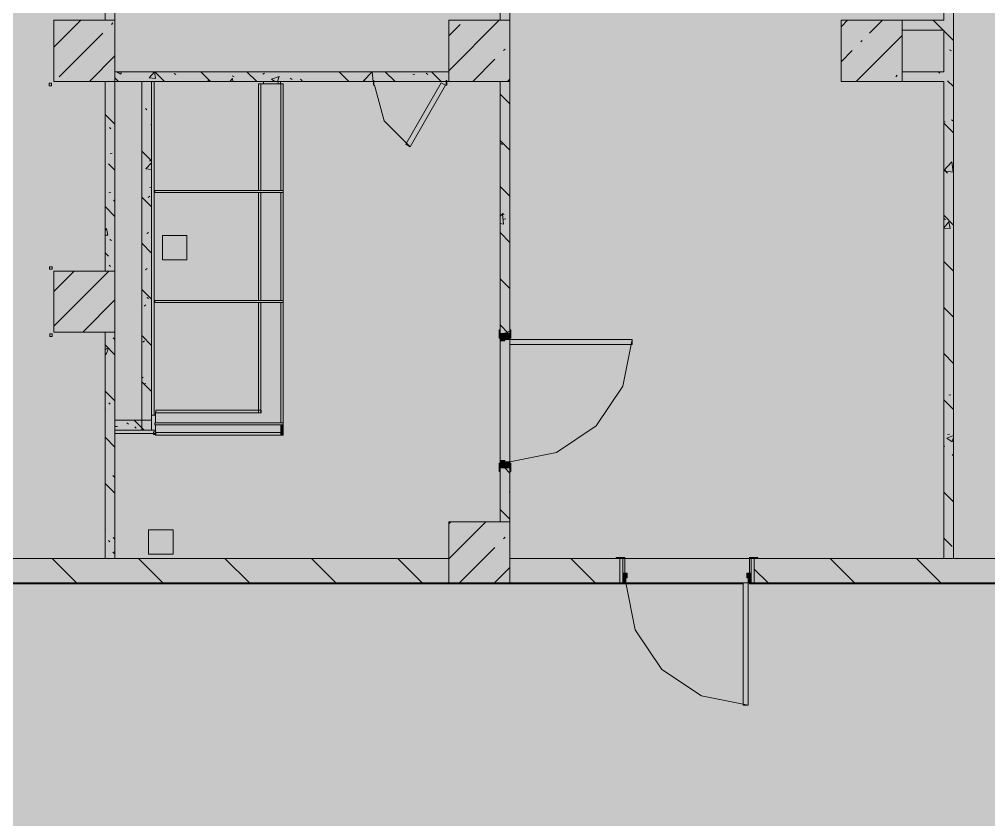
# Model space of a CAD drawing. Header units: millimetres. Extents: x -3817 to 677485, y -22715 to 103890.
# Drawn here: x 13832.6 to 13895, y -19472.7 to -19421.1 of the extents above; entities that cross this region are included whole.
import ezdxf

# ---------------------------------------------------------------- set-up
doc = ezdxf.new("R2010")
doc.units = ezdxf.units.MM
doc.layers.add('PDF _Геометрия', color=7, linetype='Continuous', true_color=0x1d1d1d)
doc.layers.add('PDF _Сплошная заливка', color=7, linetype='Continuous', true_color=0xffffff)

msp = doc.modelspace()

# ---------------------------------------------------------------- hatches: boundary and pattern name
at = {"layer": 'PDF _Сплошная заливка', "true_color": 0xd9d9d9, "transparency": 33554559}
for points in [[(13871.022, -19606.078), (13878.479, -19606.078), (13878.479, -19577.89), (13949.343, -19577.89), (13949.343, -19388.526), (13611.166, -19388.526), (13611.166, -19416.651), (13586.364, -19416.651), (13586.364, -19606.078), (13856.416, -19606.078)], [(13892.101, -19455.847), (13892.731, -19455.847), (13892.731, -19392.069), (13892.101, -19392.069), (13892.101, -19443.492)], [(13856.416, -19425.139), (13860.212, -19425.139), (13860.212, -19424.509), (13838.717, -19424.509), (13838.717, -19425.139), (13841.809, -19425.139)], [(13838.087, -19455.847), (13838.717, -19455.847), (13838.717, -19441.28), (13838.087, -19441.28), (13838.087, -19443.492)]]:
    msp.add_hatch(color=254, dxfattribs=at).paths.add_polyline_path(points)
h = msp.add_hatch(color=254, dxfattribs=at)
h.paths.add_polyline_path([(13838.717, -19437.343), (13838.686, -19425.139), (13838.087, -19425.139), (13838.087, -19437.343)], flags=0)
h.paths.add_polyline_path([(13838.717, -19421.202), (13838.717, -19394.294), (13838.087, -19394.294), (13838.087, -19421.202), (13838.667, -19421.202)], flags=0)
h = msp.add_hatch(color=254, dxfattribs=at)
h.paths.add_polyline_path([(13863.894, -19453.485), (13864.149, -19453.485), (13864.149, -19450.02), (13863.519, -19450.02), (13863.519, -19453.485)], flags=0)
h.paths.add_polyline_path([(13863.519, -19441.359), (13864.149, -19441.359), (13864.149, -19425.139), (13863.519, -19425.139), (13863.519, -19441.123)], flags=0)
h.paths.add_polyline_path([(13863.519, -19421.202), (13864.149, -19421.202), (13864.149, -19405.455), (13863.519, -19405.455), (13863.519, -19419.824)], flags=0)
h.paths.add_polyline_path([(13864.149, -19396.794), (13864.149, -19394.53), (13863.519, -19394.53), (13863.519, -19396.794), (13863.719, -19396.794)], flags=0)
at = {"layer": 'PDF _Сплошная заливка', "true_color": 0xd97373, "transparency": 33554559}
h = msp.add_hatch(color=23, dxfattribs=at)
h.paths.add_polyline_path([(13848.118, -19446.477), (13848.118, -19439.377), (13847.961, -19439.377), (13847.961, -19446.477)], flags=0)
h.paths.add_polyline_path([(13848.118, -19439.251), (13848.118, -19432.291), (13847.961, -19432.291), (13847.961, -19439.251)], flags=0)
h.paths.add_polyline_path([(13847.961, -19432.165), (13848.118, -19432.165), (13848.118, -19425.297), (13847.961, -19425.297), (13847.961, -19425.883)], flags=0)
at = {"layer": 'PDF _Сплошная заливка', "true_color": 0xcdcdcd, "transparency": 33554559}
msp.add_hatch(color=254, dxfattribs=at).paths.add_polyline_path([(13871.022, -19442.067), (13872.023, -19442.067), (13872.023, -19441.753), (13864.149, -19441.753), (13864.149, -19442.067)])
at = {"layer": 'PDF _Сплошная заливка', "true_color": 0xd9d9d9, "transparency": 33554559}
h = msp.add_hatch(color=254, dxfattribs=at)
h.paths.add_polyline_path([(13899.896, -19457.421), (13899.896, -19455.847), (13879.896, -19455.847), (13879.896, -19457.421), (13885.629, -19457.421)], flags=0)
h.paths.add_polyline_path([(13912.494, -19457.421), (13944.146, -19457.421), (13944.146, -19455.847), (13912.494, -19455.847)], flags=0)
h.paths.add_polyline_path([(13864.149, -19457.421), (13871.235, -19457.421), (13871.235, -19455.847), (13864.149, -19455.847), (13864.149, -19457.078)], flags=0)
h.paths.add_polyline_path([(13860.212, -19457.421), (13860.212, -19455.847), (13806.828, -19455.847), (13806.828, -19457.421), (13856.416, -19457.421)], flags=0)

# ---------------------------------------------------------------- linework, layer by layer
at = {"layer": 'PDF _Геометрия', "color": 8, "lineweight": 9, "true_color": 0x737373}
for points in [[(13899.896, -19455.847), (13892.731, -19455.847), (13892.731, -19392.069), (13894.148, -19392.069), (13894.148, -19390.495), (13889.424, -19390.495), (13894.148, -19390.495), (13894.148, -19388.526), (13894.148, -19390.495), (13913.832, -19390.495), (13913.832, -19392.069), (13894.148, -19392.069), (13894.148, -19390.495)], [(13863.519, -19405.691), (13863.519, -19419.194), (13843.646, -19419.194), (13838.922, -19419.194), (13838.717, -19419.194), (13838.717, -19394.294), (13838.087, -19394.294), (13838.087, -19421.202)], [(13892.101, -19394.432), (13892.101, -19421.202), (13889.424, -19421.202), (13889.424, -19421.832), (13892.101, -19421.832), (13892.101, -19424.509), (13889.424, -19424.509), (13889.424, -19425.139), (13892.101, -19425.139), (13892.101, -19455.847), (13892.731, -19455.847)], [(13864.149, -19441.123), (13864.149, -19405.691)], [(13860.212, -19424.509), (13838.717, -19424.509), (13838.717, -19419.824), (13838.922, -19419.824), (13843.646, -19419.824), (13863.519, -19419.824), (13863.519, -19421.202)], [(13834.78, -19422.938), (13836.516, -19421.202)], [(13838.495, -19421.468), (13838.588, -19421.375)], [(13860.212, -19424.446), (13863.455, -19421.202)], [(13885.487, -19421.621), (13885.905, -19421.202)], [(13887.323, -19422.029), (13888.15, -19421.202)], [(13835.128, -19424.835), (13837.934, -19422.029)], [(13860.212, -19422.201), (13860.945, -19421.468)], [(13886.458, -19425.139), (13889.424, -19422.174)], [(13886.762, -19422.59), (13886.855, -19422.497)], [(13863.751, -19423.152), (13863.844, -19423.058)], [(13885.487, -19423.866), (13886.201, -19423.152)], [(13837.069, -19425.139), (13838.717, -19423.491)], [(13861.764, -19425.139), (13863.19, -19423.713)], [(13838.087, -19441.28), (13838.087, -19455.847), (13806.828, -19455.847), (13806.828, -19425.139), (13805.253, -19425.139), (13805.253, -19467.657)], [(13838.087, -19425.139), (13838.087, -19437.343), (13838.717, -19437.343), (13838.717, -19425.139), (13863.519, -19425.139), (13863.519, -19441.123)], [(13848.283, -19425.297), (13848.283, -19425.139), (13849.228, -19425.139), (13849.228, -19425.297)], [(13864.009, -19425.139), (13864.149, -19424.999)], [(13889.007, -19424.835), (13889.1, -19424.742)], [(13848.118, -19425.297), (13847.961, -19425.297), (13848.118, -19425.297)], [(13848.118, -19425.297), (13848.118, -19432.165)], [(13849.394, -19425.297), (13849.551, -19425.297), (13849.394, -19425.297)], [(13849.394, -19432.165), (13849.394, -19425.297)], [(13848.118, -19432.291), (13848.118, -19439.251)], [(13849.394, -19439.251), (13849.394, -19432.291)], [(13834.78, -19440.898), (13838.334, -19437.343)], [(13834.78, -19438.653), (13836.089, -19437.343)], [(13836.643, -19441.28), (13838.717, -19439.206)], [(13848.118, -19439.377), (13848.118, -19446.477), (13847.961, -19446.477), (13847.961, -19439.377), (13847.961, -19446.312), (13841.351, -19446.312), (13848.126, -19446.312), (13848.126, -19446.469), (13841.351, -19446.469), (13841.351, -19446.312), (13841.351, -19446.414)], [(13849.394, -19447.125), (13849.394, -19439.377)], [(13860.212, -19455.847), (13838.717, -19455.847), (13838.717, -19441.202)], [(13863.519, -19441.359), (13864.149, -19441.359)], [(13863.519, -19449.705), (13863.519, -19441.674)], [(13864.149, -19442.067), (13864.149, -19449.705)], [(13841.323, -19447.579), (13841.079, -19447.579), (13841.079, -19446.634), (13841.323, -19446.634)], [(13849.394, -19447.902), (13849.551, -19447.902), (13849.394, -19447.902), (13849.394, -19447.251)], [(13841.323, -19447.745), (13841.323, -19447.902), (13841.323, -19447.745), (13849.551, -19447.745)], [(13849.551, -19447.745), (13849.551, -19447.902), (13849.551, -19447.745)], [(13864.149, -19450.02), (13863.519, -19450.02)], [(13863.519, -19450.256), (13863.519, -19453.485)], [(13871.022, -19455.847), (13864.149, -19455.847), (13864.149, -19450.256)], [(13860.212, -19455.875), (13862.603, -19453.485)], [(13860.212, -19453.63), (13860.358, -19453.485)], [(13880.133, -19457.421), (13903.596, -19457.421), (13899.896, -19457.421), (13899.896, -19453.485), (13903.833, -19453.485), (13903.833, -19455.784)], [(13863.751, -19454.581), (13863.844, -19454.488)], [(13860.911, -19457.421), (13863.19, -19455.143)], [(13836.24, -19457.421), (13834.665, -19455.847)], [(13838.087, -19455.847), (13838.717, -19455.847)], [(13841.808, -19457.421), (13840.233, -19455.847)], [(13847.375, -19457.421), (13845.801, -19455.847)], [(13852.943, -19457.421), (13851.368, -19455.847)], [(13858.51, -19457.421), (13856.936, -19455.847)], [(13869.646, -19457.421), (13868.071, -19455.847)], [(13871.235, -19457.421), (13871.235, -19455.847)], [(13871.55, -19455.847), (13879.582, -19455.847)], [(13879.896, -19455.847), (13879.896, -19457.421)], [(13892.101, -19455.847), (13880.133, -19455.847)], [(13886.348, -19457.421), (13884.774, -19455.847)], [(13891.916, -19457.421), (13890.341, -19455.847)], [(13863.156, -19457.421), (13864.149, -19456.428)], [(13880.781, -19457.421), (13879.896, -19456.537)], [(13805.253, -19472.382), (13805.253, -19473.956), (13806.828, -19473.956), (13806.828, -19457.421), (13870.999, -19457.421)], [(13879.188, -19457.421), (13871.629, -19457.421)]]:
    msp.add_lwpolyline(points, dxfattribs=at)
at = {"layer": 'PDF _Геометрия', "color": 9, "lineweight": 9, "true_color": 0xb7b7b7}
for points in [[(13918.494, -19394.432), (13913.667, -19394.432), (13913.667, -19392.227), (13892.731, -19392.227), (13892.731, -19455.847)], [(13892.101, -19455.847), (13892.101, -19425.139), (13885.487, -19425.139), (13885.487, -19421.202), (13892.101, -19421.202), (13892.101, -19394.983), (13883.169, -19394.983), (13892.101, -19394.983)], [(13806.828, -19455.847), (13838.087, -19455.847), (13838.087, -19441.28), (13834.78, -19441.28), (13834.78, -19437.343), (13838.087, -19437.343), (13838.087, -19425.139), (13834.78, -19425.139), (13834.78, -19421.202), (13838.087, -19421.202), (13838.087, -19396.4), (13832.623, -19396.4), (13832.623, -19396.298)], [(13864.149, -19405.691), (13864.149, -19441.123)], [(13841.809, -19425.139), (13841.236, -19425.139), (13841.236, -19446.634), (13841.323, -19446.634), (13841.323, -19446.414), (13841.323, -19447.125)], [(13849.228, -19425.297), (13849.449, -19425.297), (13848.063, -19425.297), (13848.283, -19425.297), (13848.283, -19425.139)], [(13863.519, -19425.139), (13849.386, -19425.139), (13849.386, -19425.297)], [(13855.441, -19425.383), (13856.052, -19427.667), (13857.724, -19429.338)], [(13863.519, -19441.123), (13863.519, -19425.883)], [(13864.149, -19449.626), (13867.162, -19449.027), (13869.717, -19447.32), (13871.423, -19444.766), (13872.023, -19441.753)], [(13841.323, -19447.251), (13841.323, -19447.823), (13841.323, -19447.579)], [(13841.323, -19447.8), (13838.717, -19447.8), (13838.717, -19455.847), (13860.212, -19455.847), (13860.212, -19453.485), (13863.519, -19453.485), (13863.519, -19450.256)], [(13864.149, -19450.256), (13864.149, -19455.847), (13870.999, -19455.847)], [(13880.133, -19455.847), (13885.629, -19455.847)], [(13806.828, -19457.478), (13870.999, -19457.478), (13806.828, -19457.478), (13806.828, -19473.971), (13806.828, -19473.169)], [(13871.629, -19457.421), (13872.228, -19460.435), (13873.935, -19462.989), (13876.49, -19464.696), (13879.503, -19465.295)]]:
    msp.add_lwpolyline(points, dxfattribs=at)
at = {"layer": 'PDF _Геометрия', "color": 8, "lineweight": 9, "true_color": 0x737373}
for points in [[(13838.717, -19421.202), (13834.78, -19421.202), (13834.78, -19425.139), (13838.717, -19425.139)], [(13864.149, -19421.202), (13860.212, -19421.202), (13860.212, -19425.139), (13864.149, -19425.139)], [(13889.424, -19421.202), (13885.487, -19421.202), (13885.487, -19425.139), (13889.424, -19425.139)], [(13840.449, -19425.139), (13840.449, -19447.579), (13841.079, -19447.579), (13841.079, -19425.139)], [(13834.63, -19425.411), (13834.63, -19425.257), (13834.473, -19425.257), (13834.473, -19425.411)], [(13847.961, -19425.297), (13847.961, -19432.165)], [(13849.551, -19425.297), (13849.551, -19447.902)], [(13849.551, -19432.165), (13841.284, -19432.165), (13841.284, -19432.291), (13849.551, -19432.291)], [(13847.961, -19432.291), (13847.961, -19439.251)], [(13834.508, -19437.072), (13834.508, -19437.225), (13834.666, -19437.225), (13834.666, -19437.072)], [(13838.717, -19437.343), (13834.78, -19437.343), (13834.78, -19441.28), (13838.717, -19441.28)], [(13849.551, -19439.251), (13841.284, -19439.251), (13841.284, -19439.377), (13849.551, -19439.377)], [(13834.516, -19441.552), (13834.67, -19441.552), (13834.67, -19441.394), (13834.516, -19441.394)], [(13841.079, -19446.949), (13838.717, -19446.949), (13838.717, -19447.579), (13841.079, -19447.579)], [(13849.551, -19447.125), (13841.284, -19447.125), (13841.284, -19447.251), (13849.551, -19447.251)], [(13841.351, -19447.701), (13841.197, -19447.701), (13841.197, -19447.859), (13841.351, -19447.859)], [(13849.551, -19447.902), (13841.323, -19447.902)], [(13864.149, -19453.485), (13860.212, -19453.485), (13860.212, -19457.421), (13864.149, -19457.421)]]:
    msp.add_lwpolyline(points, close=True, dxfattribs=at)
at = {"layer": 'PDF _Геометрия', "color": 253, "lineweight": 9, "true_color": 0xa3a3a3}
for points in [[(13892.056, -19421.832), (13891.426, -19421.202)], [(13892.731, -19422.506), (13892.101, -19421.877)], [(13892.477, -19423.096), (13892.588, -19423.167)], [(13838.847, -19424.509), (13839.091, -19424.674)], [(13838.874, -19424.509), (13838.912, -19424.534)], [(13839.091, -19424.674), (13839.147, -19424.509)], [(13841.339, -19424.952), (13840.921, -19424.916), (13841.258, -19424.514)], [(13841.339, -19424.953), (13841.258, -19424.514)], [(13841.908, -19425.139), (13841.278, -19424.509)], [(13844.88, -19425.139), (13844.25, -19424.509)], [(13847.847, -19425.139), (13847.218, -19424.509)], [(13853.787, -19425.139), (13853.157, -19424.509)], [(13855.015, -19425.139), (13854.729, -19425.095), (13855.274, -19424.527)], [(13855.346, -19425.139), (13855.274, -19424.527)], [(13856.759, -19425.139), (13856.129, -19424.509)], [(13859.726, -19425.139), (13859.097, -19424.509)], [(13891.856, -19424.599), (13891.766, -19424.509)], [(13838.94, -19425.139), (13838.717, -19424.916)], [(13842.538, -19424.621), (13842.649, -19424.692)], [(13844.709, -19425.124), (13844.814, -19425.044)], [(13846.123, -19425.139), (13846.279, -19424.953)], [(13846.274, -19424.779), (13846.386, -19424.849)], [(13846.313, -19425.139), (13846.279, -19424.953)], [(13848.245, -19424.676), (13848.35, -19424.596)], [(13849.009, -19425.139), (13848.803, -19425), (13849.293, -19424.811)], [(13849.183, -19425.139), (13849.293, -19424.812)], [(13850.011, -19424.936), (13850.122, -19425.007)], [(13850.774, -19425.094), (13850.675, -19424.995)], [(13853.747, -19425.094), (13853.818, -19425.139)], [(13857.894, -19424.694), (13858.025, -19424.677)], [(13858.769, -19424.599), (13858.866, -19424.688)], [(13892.731, -19425.474), (13892.351, -19425.094)], [(13864.149, -19426.59), (13863.519, -19425.96)], [(13840.776, -19426.975), (13840.677, -19426.876)], [(13838.717, -19427.887), (13838.087, -19427.258)], [(13892.59, -19427.613), (13892.701, -19427.684)], [(13838.358, -19428.102), (13838.455, -19428.191)], [(13841.03, -19427.947), (13841.079, -19427.91)], [(13863.519, -19428.195), (13863.531, -19428.19)], [(13863.519, -19428.225), (13863.531, -19428.191)], [(13892.101, -19427.746), (13892.2, -19427.733)], [(13892.731, -19428.446), (13892.101, -19427.816)], [(13864.149, -19429.562), (13863.519, -19428.932)], [(13863.565, -19429.126), (13863.676, -19429.197)], [(13838.404, -19429.778), (13838.535, -19429.761)], [(13841.079, -19430.25), (13840.449, -19429.62)], [(13838.717, -19430.855), (13838.301, -19430.44)], [(13841.079, -19430.811), (13840.716, -19430.755), (13841.079, -19430.377)], [(13840.945, -19430.278), (13841.05, -19430.197)], [(13892.101, -19430.867), (13892.626, -19430.32)], [(13892.351, -19431.034), (13892.101, -19430.784)], [(13892.704, -19430.985), (13892.627, -19430.32)], [(13892.101, -19430.891), (13892.704, -19430.984)], [(13840.966, -19431.959), (13841.079, -19431.945)], [(13864.149, -19432.53), (13863.519, -19431.9)], [(13838.315, -19432.308), (13838.446, -19432.291)], [(13841.079, -19433.218), (13840.449, -19432.588)], [(13840.86, -19432.608), (13840.965, -19432.527)], [(13838.717, -19433.827), (13838.087, -19433.197)], [(13838.626, -19432.789), (13838.717, -19432.872)], [(13863.519, -19433.822), (13863.673, -19433.662)], [(13863.75, -19434.328), (13863.673, -19433.663)], [(13863.678, -19433.643), (13863.789, -19433.714)], [(13892.731, -19434.385), (13892.101, -19433.756)], [(13863.519, -19434.291), (13863.75, -19434.327)], [(13863.756, -19433.996), (13863.887, -19433.979)], [(13892.101, -19433.97), (13892.206, -19434.037)], [(13892.101, -19434.571), (13892.436, -19434.171)], [(13892.517, -19434.611), (13892.436, -19434.172)], [(13838.087, -19434.716), (13838.18, -19434.605)], [(13838.087, -19435.028), (13838.261, -19435.044)], [(13838.261, -19435.044), (13838.18, -19434.605)], [(13840.775, -19434.938), (13840.88, -19434.858)], [(13864.149, -19435.501), (13863.519, -19434.871)], [(13892.101, -19434.574), (13892.517, -19434.61)], [(13838.389, -19435.314), (13838.501, -19435.384)], [(13841.079, -19436.189), (13840.449, -19435.559)], [(13892.718, -19435.22), (13892.731, -19435.218)], [(13838.301, -19436.379), (13838.087, -19436.165)], [(13838.337, -19436.966), (13838.435, -19437.055)], [(13892.731, -19437.353), (13892.101, -19436.723)], [(13840.69, -19437.268), (13840.795, -19437.188)], [(13864.149, -19438.469), (13863.519, -19437.839)], [(13841.079, -19439.157), (13840.449, -19438.527)], [(13840.605, -19439.598), (13840.71, -19439.518)], [(13840.763, -19439.048), (13840.874, -19439.119)], [(13892.731, -19440.325), (13892.101, -19439.695)], [(13864.067, -19441.359), (13863.519, -19440.811)], [(13863.828, -19441.359), (13863.812, -19441.348), (13864.149, -19441.219)], [(13838.606, -19441.653), (13838.703, -19441.742)], [(13841.079, -19442.129), (13840.449, -19441.499)], [(13840.52, -19441.928), (13840.624, -19441.848)], [(13838.717, -19442.734), (13838.087, -19442.104)], [(13838.087, -19442.379), (13838.302, -19442.297)], [(13838.087, -19442.412), (13838.152, -19442.403)], [(13838.087, -19442.67), (13838.16, -19442.72)], [(13838.16, -19442.72), (13838.302, -19442.297)], [(13892.731, -19443.293), (13892.101, -19442.663)], [(13840.449, -19444.247), (13840.539, -19444.178)], [(13841.079, -19445.097), (13840.479, -19444.497)], [(13838.717, -19445.706), (13838.087, -19445.076)], [(13840.583, -19444.602), (13840.714, -19444.584)], [(13892.731, -19446.264), (13892.101, -19445.635)], [(13892.424, -19445.332), (13892.555, -19445.315)], [(13838.087, -19446.234), (13838.118, -19446.254)], [(13838.317, -19445.83), (13838.414, -19445.919)], [(13839.96, -19446.949), (13840.59, -19447.579), (13840.449, -19447.438)], [(13840.449, -19446.512), (13840.454, -19446.508)], [(13838.742, -19447.362), (13838.873, -19447.345)], [(13839.483, -19447.123), (13839.594, -19447.194)], [(13839.994, -19447.367), (13840.091, -19447.456)], [(13838.717, -19448.674), (13838.087, -19448.044)], [(13892.636, -19448.341), (13892.288, -19448.106), (13892.731, -19447.936)], [(13892.335, -19447.862), (13892.466, -19447.845)], [(13892.636, -19448.341), (13892.731, -19448.06)], [(13892.153, -19448.654), (13892.101, -19448.602)], [(13892.731, -19449.232), (13892.648, -19449.149)], [(13864.149, -19450.348), (13863.821, -19450.02)], [(13838.585, -19450.517), (13838.683, -19450.606)], [(13838.717, -19451.645), (13838.087, -19451.016)], [(13864.11, -19451.578), (13864.149, -19451.573)], [(13892.731, -19452.204), (13892.101, -19451.574)], [(13892.664, -19452.109), (13892.731, -19452.152)], [(13864.149, -19453.32), (13863.519, -19452.69)], [(13838.103, -19454), (13838.087, -19453.983)], [(13838.717, -19454.613), (13838.598, -19454.495)], [(13838.296, -19454.693), (13838.393, -19454.782)], [(13892.648, -19455.089), (13892.101, -19454.542)], [(13838.717, -19455.545), (13838.584, -19455.455), (13838.717, -19455.404)]]:
    msp.add_lwpolyline(points, dxfattribs=at)
at = {"layer": 'PDF _Геометрия', "color": 9, "lineweight": 9, "true_color": 0xb7b7b7}
for points in [[(13855.401, -19425.068), (13855.362, -19425.068), (13855.362, -19425.383), (13855.401, -19425.383)], [(13860.047, -19425.068), (13860.047, -19425.383), (13860.086, -19425.383), (13860.086, -19425.068)], [(13857.724, -19429.338), (13860.007, -19425.383), (13859.735, -19425.226), (13857.451, -19429.181)], [(13841.774, -19435.059), (13843.349, -19435.059), (13843.349, -19436.633), (13841.774, -19436.633)], [(13863.456, -19441.674), (13863.519, -19441.674), (13863.519, -19441.123), (13863.456, -19441.123)], [(13863.519, -19441.556), (13864.149, -19441.556), (13864.149, -19441.359), (13863.519, -19441.359)], [(13864.149, -19441.674), (13864.212, -19441.674), (13864.212, -19441.123), (13864.149, -19441.123)], [(13864.149, -19441.753), (13864.149, -19441.556), (13863.519, -19441.556), (13863.519, -19441.831), (13863.834, -19441.831), (13863.834, -19441.753)], [(13863.519, -19441.674), (13863.527, -19441.674), (13863.527, -19441.556), (13863.519, -19441.556)], [(13864.141, -19441.674), (13864.149, -19441.674), (13864.149, -19441.556), (13864.141, -19441.556)], [(13872.023, -19441.753), (13864.149, -19441.753), (13864.149, -19442.067), (13872.023, -19442.067)], [(13864.149, -19449.705), (13864.149, -19442.067)], [(13863.456, -19449.705), (13863.456, -19450.256), (13863.519, -19450.256), (13863.519, -19449.705)], [(13864.149, -19449.626), (13863.834, -19449.626), (13863.834, -19449.548), (13863.519, -19449.548), (13863.519, -19449.823), (13864.149, -19449.823)], [(13863.519, -19449.705), (13863.519, -19449.823), (13863.527, -19449.823), (13863.527, -19449.705)], [(13863.519, -19449.823), (13863.519, -19450.02), (13864.149, -19450.02), (13864.149, -19449.823)], [(13864.141, -19449.705), (13864.141, -19449.823), (13864.149, -19449.823), (13864.149, -19449.705)], [(13864.149, -19449.705), (13864.149, -19450.256), (13864.212, -19450.256), (13864.212, -19449.705)], [(13842.457, -19454.004), (13842.457, -19455.579), (13840.882, -19455.579), (13840.882, -19454.004)], [(13871.55, -19455.784), (13870.999, -19455.784), (13870.999, -19455.847), (13871.55, -19455.847)], [(13879.582, -19455.784), (13879.582, -19455.847), (13880.133, -19455.847), (13880.133, -19455.784)], [(13871.432, -19455.847), (13871.235, -19455.847), (13871.235, -19457.421), (13871.432, -19457.421)], [(13871.55, -19455.847), (13871.432, -19455.847), (13871.432, -19456.792), (13871.55, -19456.792)], [(13879.582, -19455.847), (13879.582, -19456.792), (13879.7, -19456.792), (13879.7, -19455.847)], [(13879.7, -19455.847), (13879.7, -19457.421), (13879.896, -19457.421), (13879.896, -19455.847)], [(13871.629, -19457.421), (13871.629, -19457.106), (13871.708, -19457.106), (13871.708, -19456.792), (13871.432, -19456.792), (13871.432, -19457.421)], [(13879.503, -19457.421), (13879.7, -19457.421), (13879.7, -19456.792), (13879.424, -19456.792), (13879.424, -19457.106), (13879.503, -19457.106)], [(13871.55, -19457.421), (13870.999, -19457.421), (13870.999, -19457.484), (13871.55, -19457.484)], [(13871.55, -19457.414), (13871.432, -19457.414), (13871.432, -19457.421), (13871.55, -19457.421)], [(13879.188, -19457.478), (13871.55, -19457.478)], [(13879.503, -19465.295), (13879.503, -19457.421), (13879.188, -19457.421), (13879.188, -19465.295)], [(13879.582, -19457.414), (13879.582, -19457.421), (13879.7, -19457.421), (13879.7, -19457.414)], [(13879.582, -19457.421), (13879.582, -19457.484), (13880.133, -19457.484), (13880.133, -19457.421)], [(13880.133, -19457.478), (13903.596, -19457.478)]]:
    msp.add_lwpolyline(points, close=True, dxfattribs=at)
at = {"layer": 'PDF _Сплошная заливка', "color": 254, "lineweight": 35, "true_color": 0xd9d9d9, "transparency": 33554559}
for points in [[(13838.717, -19425.139), (13838.717, -19421.202), (13834.78, -19425.139), (13834.78, -19421.202)], [(13864.149, -19425.139), (13864.149, -19421.202), (13860.212, -19425.139), (13860.212, -19421.202)], [(13885.487, -19425.139), (13889.424, -19425.139), (13885.487, -19421.202), (13889.424, -19421.202)], [(13892.101, -19421.832), (13892.101, -19421.202), (13889.424, -19421.832), (13889.424, -19421.202)], [(13892.101, -19425.139), (13892.101, -19424.509), (13889.424, -19425.139), (13889.424, -19424.509)], [(13841.079, -19447.579), (13841.079, -19425.139), (13840.449, -19447.579), (13840.449, -19425.139)], [(13838.717, -19441.28), (13838.717, -19437.343), (13834.78, -19441.28), (13834.78, -19437.343)], [(13841.079, -19447.579), (13841.079, -19446.949), (13838.717, -19447.579), (13838.717, -19446.949)], [(13864.149, -19457.421), (13864.149, -19453.485), (13860.212, -19457.421), (13860.212, -19453.485)]]:
    msp.add_solid(points, dxfattribs=at)
at = {"layer": 'PDF _Сплошная заливка', "color": 23, "lineweight": 35, "true_color": 0xd97373, "transparency": 33554559}
for points in [[(13849.551, -19432.165), (13849.551, -19425.297), (13849.394, -19432.165), (13849.394, -19425.297)], [(13849.394, -19439.251), (13849.551, -19439.251), (13849.394, -19432.291), (13849.551, -19432.291)], [(13849.551, -19447.125), (13849.551, -19439.377), (13849.394, -19447.125), (13849.394, -19439.377)], [(13841.351, -19446.469), (13848.126, -19446.469), (13841.351, -19446.312), (13848.126, -19446.312)], [(13849.394, -19447.902), (13849.551, -19447.902), (13849.394, -19447.251), (13849.551, -19447.251)], [(13841.323, -19447.902), (13849.551, -19447.902), (13841.323, -19447.745), (13849.551, -19447.745)]]:
    msp.add_solid(points, dxfattribs=at)
at = {"layer": 'PDF _Сплошная заливка', "color": 254, "lineweight": 35, "true_color": 0xcdcdcd, "transparency": 33554559}
for points in [[(13857.724, -19429.338), (13860.007, -19425.383), (13857.451, -19429.181), (13859.735, -19425.226)], [(13864.149, -19441.674), (13864.212, -19441.674), (13864.149, -19441.123)], [(13863.519, -19441.831), (13864.149, -19441.753), (13863.519, -19441.556), (13864.149, -19441.556)], [(13863.456, -19450.256), (13863.519, -19450.256), (13863.456, -19449.705)], [(13864.149, -19449.823), (13864.149, -19449.626), (13863.519, -19449.823), (13863.519, -19449.548)], [(13880.133, -19455.847), (13880.133, -19455.784), (13879.582, -19455.847)], [(13871.432, -19456.792), (13871.55, -19456.792), (13871.432, -19455.847), (13871.55, -19455.847)], [(13879.582, -19456.792), (13879.7, -19456.792), (13879.582, -19455.847), (13879.7, -19455.847)], [(13871.629, -19457.421), (13871.708, -19456.792), (13871.432, -19457.421), (13871.432, -19456.792)], [(13879.7, -19457.421), (13879.7, -19456.792), (13879.503, -19457.421), (13879.424, -19456.792)], [(13879.503, -19465.295), (13879.503, -19457.421), (13879.188, -19465.295), (13879.188, -19457.421)], [(13880.133, -19457.484), (13880.133, -19457.421), (13879.582, -19457.484)]]:
    msp.add_solid(points, dxfattribs=at)
at = {"layer": 'PDF _Сплошная заливка', "color": 254, "lineweight": 35, "true_color": 0xd7d7d7, "transparency": 33554559}
for points in [[(13864.149, -19441.556), (13864.149, -19441.359), (13863.519, -19441.556), (13863.519, -19441.359)], [(13864.149, -19450.02), (13864.149, -19449.823), (13863.519, -19450.02), (13863.519, -19449.823)], [(13871.235, -19457.421), (13871.432, -19457.421), (13871.235, -19455.847), (13871.432, -19455.847)], [(13879.7, -19457.421), (13879.896, -19457.421), (13879.7, -19455.847), (13879.896, -19455.847)]]:
    msp.add_solid(points, dxfattribs=at)

doc.saveas('drawing.dxf')
